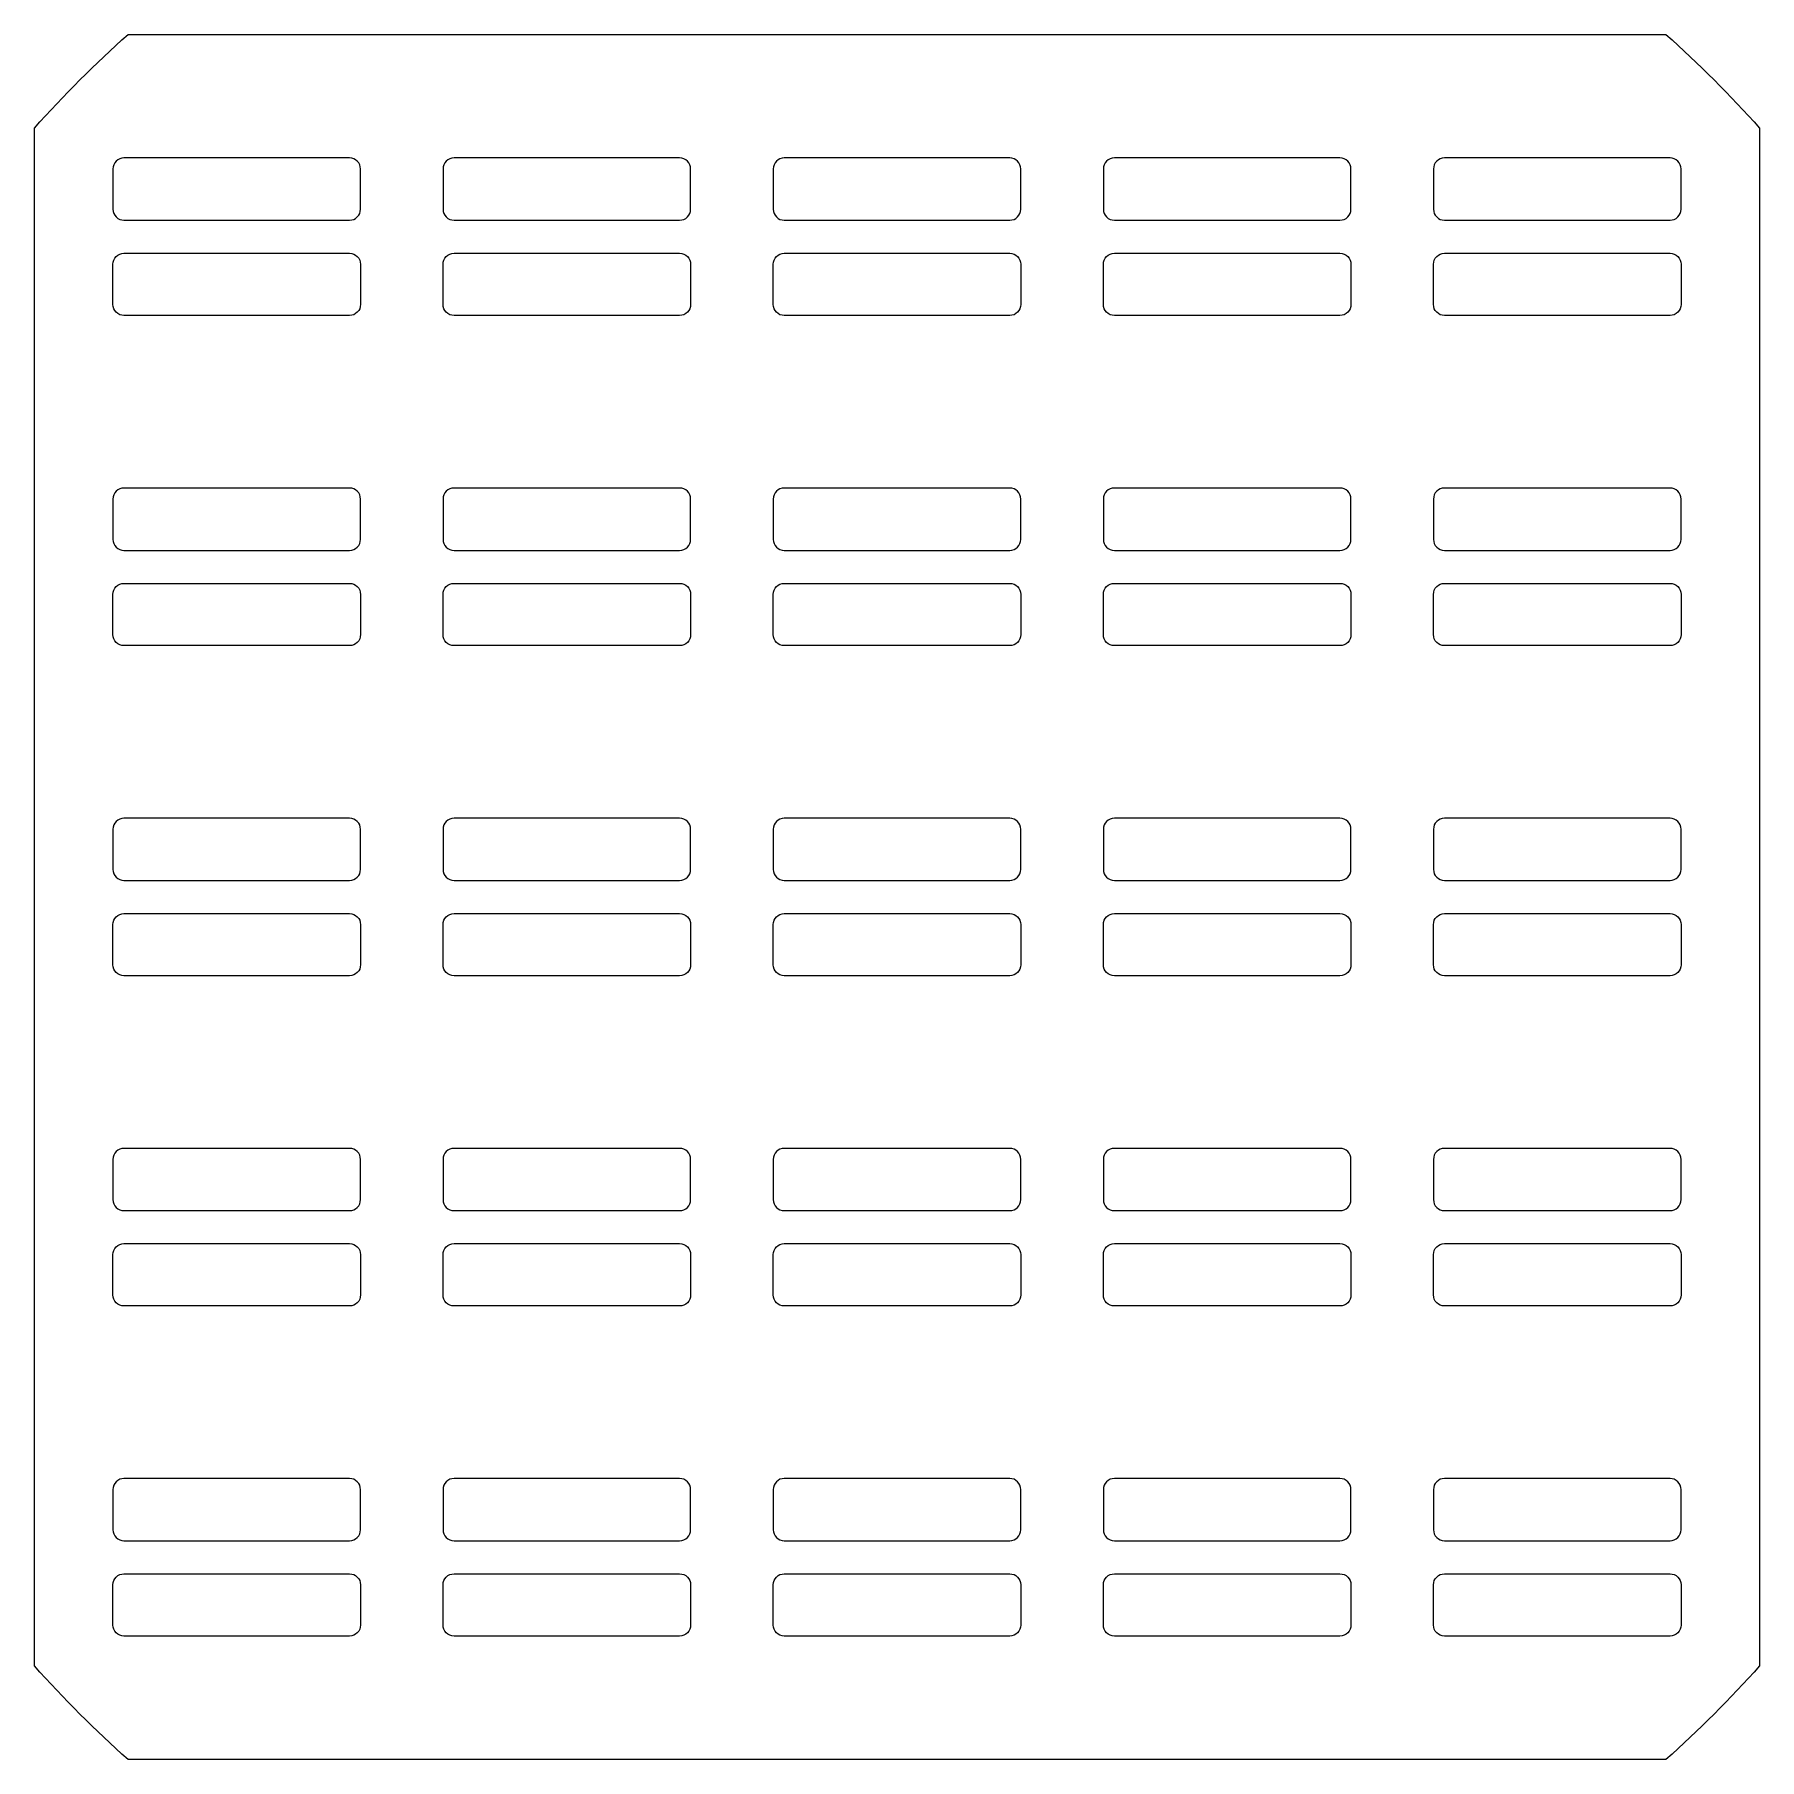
# Model space of a CAD drawing. Header units: inches. Extents: x -78 to 78, y -78 to 78.
import ezdxf

# ---------------------------------------------------------------- set-up
doc = ezdxf.new("R2010")
doc.units = ezdxf.units.IN
doc.header["$MEASUREMENT"] = 0
doc.layers.add('recombination_slash_interlayer2', color=6, linetype='Continuous')
doc.layers.add('wafer_outline', color=3, linetype='Continuous')

msp = doc.modelspace()

# ---------------------------------------------------------------- linework, layer by layer
at = {"layer": 'recombination_slash_interlayer2'}
for points in [[(-71.25, 66.16), (-71.25, 62.5, 0.414214), (-70.25, 61.5), (-49.75, 61.5, 0.414214), (-48.75, 62.5), (-48.75, 66.16, 0.414214), (-49.75, 67.16), (-70.25, 67.16, 0.414214)], [(-41.25, 66.16), (-41.25, 62.5, 0.414214), (-40.25, 61.5), (-19.75, 61.5, 0.414214), (-18.75, 62.5), (-18.75, 66.16, 0.414214), (-19.75, 67.16), (-40.25, 67.16, 0.414214)], [(-11.25, 66.16), (-11.25, 62.5, 0.414214), (-10.25, 61.5), (10.25, 61.5, 0.414214), (11.25, 62.5), (11.25, 66.16, 0.414214), (10.25, 67.16), (-10.25, 67.16, 0.414214)], [(18.75, 66.16), (18.75, 62.5, 0.414214), (19.75, 61.5), (40.25, 61.5, 0.414214), (41.25, 62.5), (41.25, 66.16, 0.414214), (40.25, 67.16), (19.75, 67.16, 0.414214)], [(48.75, 66.16), (48.75, 62.5, 0.414214), (49.75, 61.5), (70.25, 61.5, 0.414214), (71.25, 62.5), (71.25, 66.16, 0.414214), (70.25, 67.16), (49.75, 67.16, 0.414214)], [(-71.25, 53.84), (-71.25, 57.5, -0.414214), (-70.25, 58.5), (-49.75, 58.5, -0.414214), (-48.75, 57.5), (-48.75, 53.84, -0.414214), (-49.75, 52.84), (-70.25, 52.84, -0.414214)], [(-41.25, 53.84), (-41.25, 57.5, -0.414214), (-40.25, 58.5), (-19.75, 58.5, -0.414214), (-18.75, 57.5), (-18.75, 53.84, -0.414214), (-19.75, 52.84), (-40.25, 52.84, -0.414214)], [(-11.25, 53.84), (-11.25, 57.5, -0.414214), (-10.25, 58.5), (10.25, 58.5, -0.414214), (11.25, 57.5), (11.25, 53.84, -0.414214), (10.25, 52.84), (-10.25, 52.84, -0.414214)], [(18.75, 53.84), (18.75, 57.5, -0.414214), (19.75, 58.5), (40.25, 58.5, -0.414214), (41.25, 57.5), (41.25, 53.84, -0.414214), (40.25, 52.84), (19.75, 52.84, -0.414214)], [(48.75, 53.84), (48.75, 57.5, -0.414214), (49.75, 58.5), (70.25, 58.5, -0.414214), (71.25, 57.5), (71.25, 53.84, -0.414214), (70.25, 52.84), (49.75, 52.84, -0.414214)], [(-71.25, 36.16), (-71.25, 32.5, 0.414214), (-70.25, 31.5), (-49.75, 31.5, 0.414214), (-48.75, 32.5), (-48.75, 36.16, 0.414214), (-49.75, 37.16), (-70.25, 37.16, 0.414214)], [(-41.25, 36.16), (-41.25, 32.5, 0.414214), (-40.25, 31.5), (-19.75, 31.5, 0.414214), (-18.75, 32.5), (-18.75, 36.16, 0.414214), (-19.75, 37.16), (-40.25, 37.16, 0.414214)], [(-11.25, 36.16), (-11.25, 32.5, 0.414214), (-10.25, 31.5), (10.25, 31.5, 0.414214), (11.25, 32.5), (11.25, 36.16, 0.414214), (10.25, 37.16), (-10.25, 37.16, 0.414214)], [(18.75, 36.16), (18.75, 32.5, 0.414214), (19.75, 31.5), (40.25, 31.5, 0.414214), (41.25, 32.5), (41.25, 36.16, 0.414214), (40.25, 37.16), (19.75, 37.16, 0.414214)], [(48.75, 36.16), (48.75, 32.5, 0.414214), (49.75, 31.5), (70.25, 31.5, 0.414214), (71.25, 32.5), (71.25, 36.16, 0.414214), (70.25, 37.16), (49.75, 37.16, 0.414214)], [(-71.25, 23.84), (-71.25, 27.5, -0.414214), (-70.25, 28.5), (-49.75, 28.5, -0.414214), (-48.75, 27.5), (-48.75, 23.84, -0.414214), (-49.75, 22.84), (-70.25, 22.84, -0.414214)], [(-41.25, 23.84), (-41.25, 27.5, -0.414214), (-40.25, 28.5), (-19.75, 28.5, -0.414214), (-18.75, 27.5), (-18.75, 23.84, -0.414214), (-19.75, 22.84), (-40.25, 22.84, -0.414214)], [(-11.25, 23.84), (-11.25, 27.5, -0.414214), (-10.25, 28.5), (10.25, 28.5, -0.414214), (11.25, 27.5), (11.25, 23.84, -0.414214), (10.25, 22.84), (-10.25, 22.84, -0.414214)], [(18.75, 23.84), (18.75, 27.5, -0.414214), (19.75, 28.5), (40.25, 28.5, -0.414214), (41.25, 27.5), (41.25, 23.84, -0.414214), (40.25, 22.84), (19.75, 22.84, -0.414214)], [(48.75, 23.84), (48.75, 27.5, -0.414214), (49.75, 28.5), (70.25, 28.5, -0.414214), (71.25, 27.5), (71.25, 23.84, -0.414214), (70.25, 22.84), (49.75, 22.84, -0.414214)], [(-71.25, 6.16), (-71.25, 2.5, 0.414214), (-70.25, 1.5), (-49.75, 1.5, 0.414214), (-48.75, 2.5), (-48.75, 6.16, 0.414214), (-49.75, 7.16), (-70.25, 7.16, 0.414214)], [(-41.25, 6.16), (-41.25, 2.5, 0.414214), (-40.25, 1.5), (-19.75, 1.5, 0.414214), (-18.75, 2.5), (-18.75, 6.16, 0.414214), (-19.75, 7.16), (-40.25, 7.16, 0.414214)], [(-11.25, 6.16), (-11.25, 2.5, 0.414214), (-10.25, 1.5), (10.25, 1.5, 0.414214), (11.25, 2.5), (11.25, 6.16, 0.414214), (10.25, 7.16), (-10.25, 7.16, 0.414214)], [(18.75, 6.16), (18.75, 2.5, 0.414214), (19.75, 1.5), (40.25, 1.5, 0.414214), (41.25, 2.5), (41.25, 6.16, 0.414214), (40.25, 7.16), (19.75, 7.16, 0.414214)], [(48.75, 6.16), (48.75, 2.5, 0.414214), (49.75, 1.5), (70.25, 1.5, 0.414214), (71.25, 2.5), (71.25, 6.16, 0.414214), (70.25, 7.16), (49.75, 7.16, 0.414214)], [(-71.25, -6.16), (-71.25, -2.5, -0.414214), (-70.25, -1.5), (-49.75, -1.5, -0.414214), (-48.75, -2.5), (-48.75, -6.16, -0.414214), (-49.75, -7.16), (-70.25, -7.16, -0.414214)], [(-41.25, -6.16), (-41.25, -2.5, -0.414214), (-40.25, -1.5), (-19.75, -1.5, -0.414214), (-18.75, -2.5), (-18.75, -6.16, -0.414214), (-19.75, -7.16), (-40.25, -7.16, -0.414214)], [(-11.25, -6.16), (-11.25, -2.5, -0.414214), (-10.25, -1.5), (10.25, -1.5, -0.414214), (11.25, -2.5), (11.25, -6.16, -0.414214), (10.25, -7.16), (-10.25, -7.16, -0.414214)], [(18.75, -6.16), (18.75, -2.5, -0.414214), (19.75, -1.5), (40.25, -1.5, -0.414214), (41.25, -2.5), (41.25, -6.16, -0.414214), (40.25, -7.16), (19.75, -7.16, -0.414214)], [(48.75, -6.16), (48.75, -2.5, -0.414214), (49.75, -1.5), (70.25, -1.5, -0.414214), (71.25, -2.5), (71.25, -6.16, -0.414214), (70.25, -7.16), (49.75, -7.16, -0.414214)], [(-71.25, -23.84), (-71.25, -27.5, 0.414214), (-70.25, -28.5), (-49.75, -28.5, 0.414214), (-48.75, -27.5), (-48.75, -23.84, 0.414214), (-49.75, -22.84), (-70.25, -22.84, 0.414214)], [(-41.25, -23.84), (-41.25, -27.5, 0.414214), (-40.25, -28.5), (-19.75, -28.5, 0.414214), (-18.75, -27.5), (-18.75, -23.84, 0.414214), (-19.75, -22.84), (-40.25, -22.84, 0.414214)], [(-11.25, -23.84), (-11.25, -27.5, 0.414214), (-10.25, -28.5), (10.25, -28.5, 0.414214), (11.25, -27.5), (11.25, -23.84, 0.414214), (10.25, -22.84), (-10.25, -22.84, 0.414214)], [(18.75, -23.84), (18.75, -27.5, 0.414214), (19.75, -28.5), (40.25, -28.5, 0.414214), (41.25, -27.5), (41.25, -23.84, 0.414214), (40.25, -22.84), (19.75, -22.84, 0.414214)], [(48.75, -23.84), (48.75, -27.5, 0.414214), (49.75, -28.5), (70.25, -28.5, 0.414214), (71.25, -27.5), (71.25, -23.84, 0.414214), (70.25, -22.84), (49.75, -22.84, 0.414214)], [(-71.25, -36.16), (-71.25, -32.5, -0.414214), (-70.25, -31.5), (-49.75, -31.5, -0.414214), (-48.75, -32.5), (-48.75, -36.16, -0.414214), (-49.75, -37.16), (-70.25, -37.16, -0.414214)], [(-41.25, -36.16), (-41.25, -32.5, -0.414214), (-40.25, -31.5), (-19.75, -31.5, -0.414214), (-18.75, -32.5), (-18.75, -36.16, -0.414214), (-19.75, -37.16), (-40.25, -37.16, -0.414214)], [(-11.25, -36.16), (-11.25, -32.5, -0.414214), (-10.25, -31.5), (10.25, -31.5, -0.414214), (11.25, -32.5), (11.25, -36.16, -0.414214), (10.25, -37.16), (-10.25, -37.16, -0.414214)], [(18.75, -36.16), (18.75, -32.5, -0.414214), (19.75, -31.5), (40.25, -31.5, -0.414214), (41.25, -32.5), (41.25, -36.16, -0.414214), (40.25, -37.16), (19.75, -37.16, -0.414214)], [(48.75, -36.16), (48.75, -32.5, -0.414214), (49.75, -31.5), (70.25, -31.5, -0.414214), (71.25, -32.5), (71.25, -36.16, -0.414214), (70.25, -37.16), (49.75, -37.16, -0.414214)], [(-71.25, -53.84), (-71.25, -57.5, 0.414214), (-70.25, -58.5), (-49.75, -58.5, 0.414214), (-48.75, -57.5), (-48.75, -53.84, 0.414214), (-49.75, -52.84), (-70.25, -52.84, 0.414214)], [(-41.25, -53.84), (-41.25, -57.5, 0.414214), (-40.25, -58.5), (-19.75, -58.5, 0.414214), (-18.75, -57.5), (-18.75, -53.84, 0.414214), (-19.75, -52.84), (-40.25, -52.84, 0.414214)], [(-11.25, -53.84), (-11.25, -57.5, 0.414214), (-10.25, -58.5), (10.25, -58.5, 0.414214), (11.25, -57.5), (11.25, -53.84, 0.414214), (10.25, -52.84), (-10.25, -52.84, 0.414214)], [(18.75, -53.84), (18.75, -57.5, 0.414214), (19.75, -58.5), (40.25, -58.5, 0.414214), (41.25, -57.5), (41.25, -53.84, 0.414214), (40.25, -52.84), (19.75, -52.84, 0.414214)], [(48.75, -53.84), (48.75, -57.5, 0.414214), (49.75, -58.5), (70.25, -58.5, 0.414214), (71.25, -57.5), (71.25, -53.84, 0.414214), (70.25, -52.84), (49.75, -52.84, 0.414214)], [(-71.25, -66.16), (-71.25, -62.5, -0.414214), (-70.25, -61.5), (-49.75, -61.5, -0.414214), (-48.75, -62.5), (-48.75, -66.16, -0.414214), (-49.75, -67.16), (-70.25, -67.16, -0.414214)], [(-41.25, -66.16), (-41.25, -62.5, -0.414214), (-40.25, -61.5), (-19.75, -61.5, -0.414214), (-18.75, -62.5), (-18.75, -66.16, -0.414214), (-19.75, -67.16), (-40.25, -67.16, -0.414214)], [(-11.25, -66.16), (-11.25, -62.5, -0.414214), (-10.25, -61.5), (10.25, -61.5, -0.414214), (11.25, -62.5), (11.25, -66.16, -0.414214), (10.25, -67.16), (-10.25, -67.16, -0.414214)], [(18.75, -66.16), (18.75, -62.5, -0.414214), (19.75, -61.5), (40.25, -61.5, -0.414214), (41.25, -62.5), (41.25, -66.16, -0.414214), (40.25, -67.16), (19.75, -67.16, -0.414214)], [(48.75, -66.16), (48.75, -62.5, -0.414214), (49.75, -61.5), (70.25, -61.5, -0.414214), (71.25, -62.5), (71.25, -66.16, -0.414214), (70.25, -67.16), (49.75, -67.16, -0.414214)]]:
    msp.add_lwpolyline(points, format="xyb", close=True, dxfattribs=at)
at = {"layer": 'wafer_outline'}
msp.add_lwpolyline([(-78.38, 69.87, -0.028648), (-69.87, 78.38), (69.87, 78.38, -0.028648), (78.38, 69.87), (78.38, -69.87, -0.028648), (69.87, -78.38), (-69.87, -78.38, -0.028648), (-78.38, -69.87)], format="xyb", close=True, dxfattribs=at)

doc.saveas('drawing.dxf')
